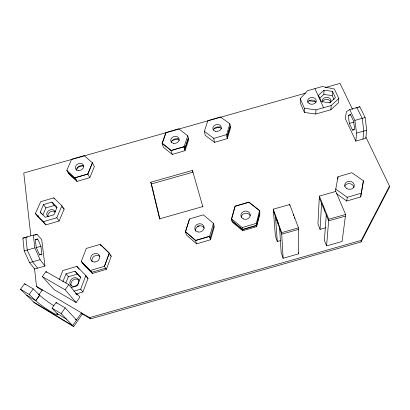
<?xml version="1.0" encoding="UTF-8"?>
<svg xmlns="http://www.w3.org/2000/svg" width="410" height="410" viewBox="0 0 410 410"><rect width="100%" height="100%" fill="white"/><g stroke="black" fill="none" stroke-linecap="round" stroke-linejoin="round"><path stroke-width="0.61" d="M304.348 112.427L304.384 108.291L300.253 98.672L307.485 90.728L322.393 86.505L334.334 89.016L338.829 98.528L338.481 102.751L330.885 109.747L315.797 114.026L304.348 112.427L300.258 102.849L300.253 98.672M315.797 114.026L315.941 109.885L331.167 105.57L338.829 98.528M319.697 98.246L323.838 94.459L324.049 90.21L332.474 91.338L335.406 97.6L329.809 102.761L321.307 101.583L318.478 95.294L324.049 90.21M326.263 214.983L324.392 240.321L326.585 245.892L342.104 241.48L345.604 214.466L335.81 191.424L319.364 196.098L317.94 223.947L320.066 229.349L325.566 227.786M320.066 229.349L321.578 203.447M323.321 207.742L323.428 206.092M330.885 109.747L331.167 105.57M334.032 99.553L332.187 95.586L332.474 91.338M324.494 210.627L324.602 208.987M326.585 245.892L328.774 219.247L319.364 196.098M355.849 141.117L356.577 133.127L354.886 120.407L349.709 109.593L346.414 111.674L345.271 118.562L355.849 141.117L365.807 138.293L366.709 130.252L365.12 117.506L359.826 106.723L349.709 109.593M335.385 191.326L337.994 176.772L351.765 172.712L363.429 180.779L360.667 196.923L346.752 201.033L336.251 193.474M337.763 179.16L337.994 176.772M362.963 139.098L363.813 131.077L362.199 118.336L356.936 107.543L355.947 108.148M346.752 201.033L347.224 197.318L335.606 188.995M360.667 196.923L363.429 180.779M81.805 313.67L90.605 318.862L361.015 241.972L361.318 240.368L389.5 186.109L365.869 137.058M389.5 186.109L389.075 187.913L361.015 241.972M259.443 210.473L259.684 212.739L256.47 225.331L256.639 226.638L242.689 230.758L232.244 222.169L231.547 218.704L235.032 206.163L248.834 202.094L259.443 210.473L259.858 214.02L256.639 226.638M256.599 225.515L256.317 223.368L259.571 210.653L248.962 202.273L235.15 206.343L231.671 218.889L242.218 227.535L242.592 229.651L256.599 225.515L259.832 212.851L259.571 210.653M242.592 229.651L232.121 220.969L242.464 229.467L242.689 230.758M210.243 238.297L214.01 225.49L213.461 223.368L203.324 214.855L189.507 218.93L185.546 231.609L195.611 240.388L209.715 236.221L210.294 238.282L209.664 236.237M189.456 219.104L185.438 231.799L186.601 235.135L196.58 243.858L210.54 239.732L214.245 226.971L213.912 225.679M210.54 239.732L209.612 236.416L213.461 223.368M227.289 138.606L230.517 127.899L229.897 123.84L220.462 116.983L207.829 120.694L204.344 131.343L205.236 135.326L214.527 142.357L227.289 138.606L226.633 134.608L229.897 123.84M230.266 126.362L227.027 137.089L230.302 126.352M184.679 149.091L188.298 138.334L188.692 139.825L185.059 150.654L172.287 154.406L163.385 147.262L162.104 143.392L165.958 132.635L178.734 128.801L187.775 135.772L188.426 138.211L184.777 149.061L183.972 146.78L185.059 150.654M184.777 149.061L184.1 146.657L187.775 135.772M166.086 132.512L162.237 143.269L171.211 150.444L184.1 146.657M100.245 244.35L86.336 248.409L81.277 261.406L83.522 264.409L92.434 273.444L106.431 269.308L111.223 256.229L109.326 253.17L100.183 244.324L101.229 245.908M105.647 268.202L91.594 272.353L82.656 263.292M109.326 253.17L104.453 266.351L109.265 253.149L100.219 244.386M76.055 293.97L82.912 291.946L88.022 278.441L85.864 275.561L76.895 266.382L62.848 270.528L59.199 279.625M73.744 291.218L80.673 289.173L85.864 275.561M65.897 282.967L68.362 276.719L77.275 274.09L80.765 277.688M62.832 281.854L66.015 273.839L75.02 271.184L80.729 277.073L77.398 285.739L71.314 287.538M89.826 177.643L94.372 166.552L92.445 162.862L84.255 155.626L71.581 159.346L66.815 170.37L69.013 173.999L77.024 181.404L89.826 177.643L87.837 174.024L92.409 162.857M66.815 170.37L74.917 177.817L87.837 174.024L92.445 162.862M59.137 220.99L64.139 209.095L61.895 205.753L53.766 197.871L40.662 201.725L35.424 213.543L37.915 216.813L45.894 224.885L59.137 220.99L56.826 217.725L61.895 205.753M76.567 169.694L77.557 167.362L83.276 165.681M42.912 214.84L45.935 207.906L54.253 205.456L56.826 207.972M37.915 216.813L38.407 215.696M40.211 212.134L43.537 204.575L51.932 202.104L57.113 207.163L53.853 214.789L45.351 217.29L40.211 212.134L41.61 214.01M20.5 289.255L29.177 294.457L35.701 300.663L39.662 295.21L33.251 288.906L24.579 283.761L20.5 289.255L34.747 303.103L73.692 326.611L82.369 313.983L81.421 312.907L72.698 325.581L33.615 302.006M77.582 294.447L77.3 294.851L68.757 284.648L45.981 271.569L42.307 276.576L54.207 289.706L76.137 302.518L79.863 297.173L77.582 294.447L75.589 293.288M73.692 326.611L61.146 313.619L65.195 307.854L56.093 302.452L52.034 308.156L57.021 313.481M76.137 302.518L65.103 289.788L68.757 284.648M38.873 294.775L42.414 289.906M26.619 295.2L35.757 300.694L39.719 295.241A13.981 1.578 34.2 0 0 53.884 305.711M29.177 294.457L33.251 288.906M358.822 107.333L359.826 106.723M348.254 115.558L350.35 114.308L353.594 121.109L354.665 129.088L352.508 130.139L349.34 123.41L348.254 115.558L350.622 114.892M41.871 254.19L39.57 254.912L36.254 247.517L35.322 239.501L37.684 238.999L40.918 246.292L41.871 254.19L39.416 254.887M35.424 213.543L43.455 221.661L56.826 217.725M197.512 226.305L199.255 225.787M81.277 261.406L90.261 270.508L104.401 266.331L106.431 269.308M185.438 231.799L195.503 240.583L209.612 236.416M242.218 227.535L256.317 223.368M347.224 197.318L361.287 193.166M242.464 229.467L256.47 225.331M171.959 140.594L178.237 138.754M214.107 128.643L220.252 126.839M87.801 174.014L74.881 177.812L77.024 181.404M162.104 143.392L171.078 150.567L183.972 146.78M226.633 134.608L213.718 138.406L214.527 142.357M305.558 93.152L23.77 172.999L30.832 235.704M325.243 87.576L340.013 83.389L352.523 109.357M354.886 120.407L365.12 117.506M349.34 123.41L354.04 122.077M202.806 206.573L159.592 218.837L150.777 182.235L192.444 170.416L202.909 207.009M150.777 182.235L151.454 183.941L192.931 172.174L192.444 170.416M352.508 130.139L354.286 129.637M356.577 133.127L366.709 130.252M22.863 238.107L33.369 235.125L37.141 234.433L41.712 239.614L44.956 266.069L34.614 269.006L29.617 262.656L24.2 250.91L22.863 238.107L24.579 237.779M34.691 235.125L37.141 234.433M35.224 239.696L37.684 238.999M24.2 250.91L34.84 247.891L33.369 235.125M36.039 247.681L40.918 246.292M29.617 262.656L40.139 259.668L44.956 266.069M280.337 240.639L277.283 241.505L275.382 236.042L273.291 209.182L289.747 204.508L298.475 227.857L298.644 253.836L283.12 258.254L281.152 252.611L279.615 228.237M283.12 258.254L281.639 232.639L298.475 227.857M328.774 219.247L345.604 214.466M298.485 229.426L281.726 234.187L273.419 210.801M345.394 216.096L328.641 220.857L319.277 197.774M34.537 268.642L36.536 286.375L89.549 317.642L361.318 240.368M27.552 236.939L25.861 237.257L27.239 250.049L32.621 261.8L37.571 268.171M308.786 100.757L315.925 101.675M323.838 94.459L332.187 95.586M304.384 108.291L315.941 109.885M76.193 294.211L77.3 294.851M42.307 276.576L65.103 289.788M42.204 290.295L37.807 287.702L36.536 286.375M38.596 294.575L39.719 295.241M75.455 319.416L76.506 320.046L65.195 307.854M52.034 308.156L61.146 313.619M66.538 319.2L56.959 313.445A14.037 1.45 34.2 0 1 51.06 311.779A14.037 1.45 34.2 0 1 35.757 300.694M204.344 131.343L213.753 138.395M231.547 218.704L232.106 221.036M62.346 207.352L64.139 209.095M109.875 254.917L111.223 256.229M24.579 283.761L25.44 284.627M82.682 263.256L91.62 272.317M85.798 276.161L88.022 278.441M56.093 302.452L56.903 303.359M45.981 271.569L46.817 272.527M89.549 317.642L90.605 318.862M66.015 273.839L68.362 276.719M80.673 289.173L82.912 291.946M75.02 271.184L77.275 274.09M76.895 266.382L79.125 269.324M43.455 221.661L45.894 224.885M90.261 270.508L92.434 273.444M43.537 204.575L45.935 207.906M51.932 202.104L54.253 205.456M53.766 197.871L54.422 198.84M314.941 88.616L323.551 107.727M34.84 247.891L40.139 259.668M298.234 252.714L298.644 253.836M273.291 209.182L281.639 232.639M195.503 240.583L196.58 243.858M171.078 150.567L172.287 154.406M151.454 183.941L159.951 219.201M275.458 216.547L277.283 241.505M276.899 219.314L277.006 220.898M277.939 222.246L278.047 223.824M289.747 204.508L289.783 205.6M293.519 214.589L293.539 215.665M294.611 217.51L294.626 218.576M322.414 101.946A4.264 3.331 -0.8 0 1 326.657 99.353A4.264 3.331 -0.8 0 1 330.752 102.044M322.711 101.952A4.279 3.336 -0.9 0 1 324.566 97.78A4.279 3.336 -0.9 0 1 330.096 98.641A4.279 3.336 -0.9 0 1 329.676 103.033M48.052 216.664A4.423 3.562 -32.4 0 1 50.097 212.031A4.423 3.562 -32.4 0 1 55.217 211.903M48.103 216.67A4.443 3.572 -32.3 0 1 48.974 210.443A4.443 3.572 -32.3 0 1 55.13 212.037M71.427 285.96A4.771 4.059 -38.9 0 1 73.006 280.138A4.771 4.059 -38.9 0 1 78.976 280.199M344.605 186.427A4.782 4.008 6.1 0 1 349.75 183.69A4.782 4.008 6.1 0 1 353.968 187.642M195.56 231.158A4.653 4.126 -17.1 0 1 198.681 226.125A4.653 4.126 -17.1 0 1 204.318 228.124M171.482 142.337A4.259 3.454 -16.4 0 1 174.891 138.928A4.259 3.454 -16.4 0 1 179.401 140.353M76.66 170.309A4.31 3.423 -26.7 0 1 78.992 166.327A4.31 3.423 -26.7 0 1 83.727 166.281M92.27 261.846A4.746 4.059 -34.3 0 1 94.105 256.322A4.746 4.059 -34.3 0 1 99.953 256.44M241.264 217.315A4.664 4.115 -8 0 1 245.216 213.308A4.664 4.115 -8 0 1 250.295 215.824M307.726 102.49A4.325 3.393 -2.1 0 1 311.841 100.05A4.325 3.393 -2.1 0 1 315.972 102.356M213.39 130.129A4.264 3.449 -11.6 0 1 217.233 126.992A4.264 3.449 -11.6 0 1 221.574 129.042M76.209 180.031L68.157 172.615L76.209 180.031M74.569 286.308A4.792 4.069 -38.7 0 0 78.136 279.113A4.792 4.069 -38.7 0 0 70.31 280.681A4.792 4.069 -38.7 0 0 74.569 286.308M346.46 188.318A4.812 4.023 5.9 0 0 354.245 186.099A4.812 4.023 5.9 0 0 347.813 181.476A4.812 4.023 5.9 0 0 346.46 188.318M198.04 231.993A4.684 4.146 -17.1 0 0 203.965 226.73A4.684 4.146 -17.1 0 0 196.303 225.023A4.684 4.146 -17.1 0 0 198.04 231.993M173.584 143.341A4.284 3.464 -16.4 0 0 179.078 138.79A4.284 3.464 -16.4 0 0 172.149 137.509A4.284 3.464 -16.4 0 0 173.584 143.341M78.587 170.611A4.331 3.434 -26.7 0 0 83.486 165.281A4.331 3.434 -26.7 0 0 76.45 165.056A4.331 3.434 -26.7 0 0 78.587 170.611M95.043 261.995A4.776 4.074 -34.2 0 0 99.179 255.128A4.776 4.074 -34.2 0 0 91.271 256.03A4.776 4.074 -34.2 0 0 95.043 261.995M243.484 218.966A4.694 4.136 -8 0 0 250.249 214.794A4.694 4.136 -8 0 0 242.986 211.816A4.694 4.136 -8 0 0 243.484 218.966M309.791 103.873A4.346 3.403 -2.2 0 0 316.264 100.768A4.346 3.403 -2.2 0 0 309.693 97.985A4.346 3.403 -2.2 0 0 309.791 103.873M215.475 131.277A4.284 3.459 -11.6 0 0 221.297 127.177A4.284 3.459 -11.6 0 0 214.471 125.368A4.284 3.459 -11.6 0 0 215.475 131.277"/></g></svg>
